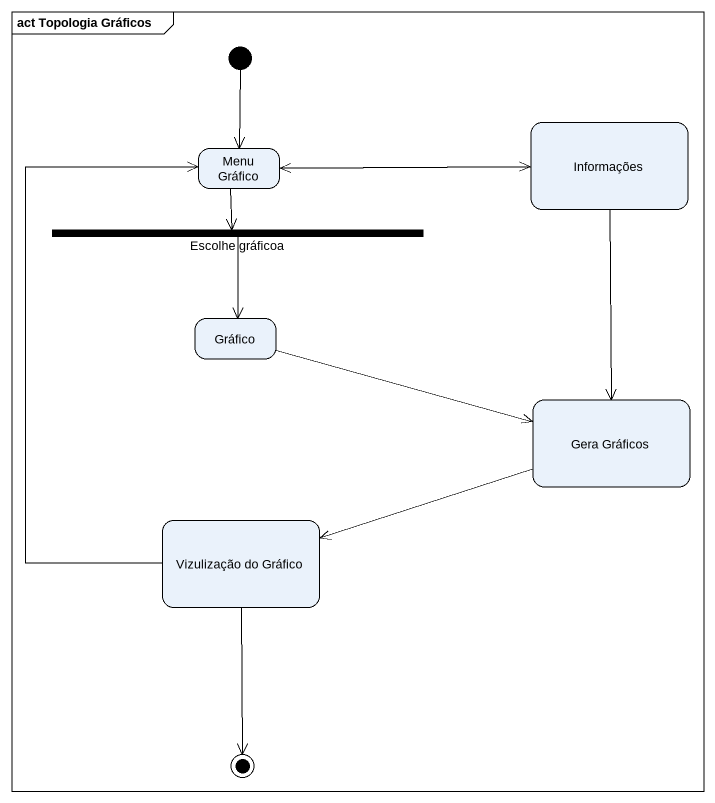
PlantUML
@startuml
mainframe act Topologia Gráficos
hide empty description
state "Menu Gráfico" as Menu_Gráfico
state Informações
state "Escolhe gráficoa" as Escolhe_gráficoa <<fork>>
state Gráfico
state "Gera Gráficos" as Gera_Gráficos
state "Vizulização do Gráfico" as Vizulização_do_Gráfico
[*] --> Menu_Gráfico
Menu_Gráfico -right-> Informações
Menu_Gráfico --> Escolhe_gráficoa
Informações -left-> Menu_Gráfico
Informações --> Gera_Gráficos
Escolhe_gráficoa --> Gráfico
Gráfico -right-> Gera_Gráficos
Gera_Gráficos -left-> Vizulização_do_Gráfico
Vizulização_do_Gráfico -up-> Menu_Gráfico
Vizulização_do_Gráfico --> [*]
@enduml
